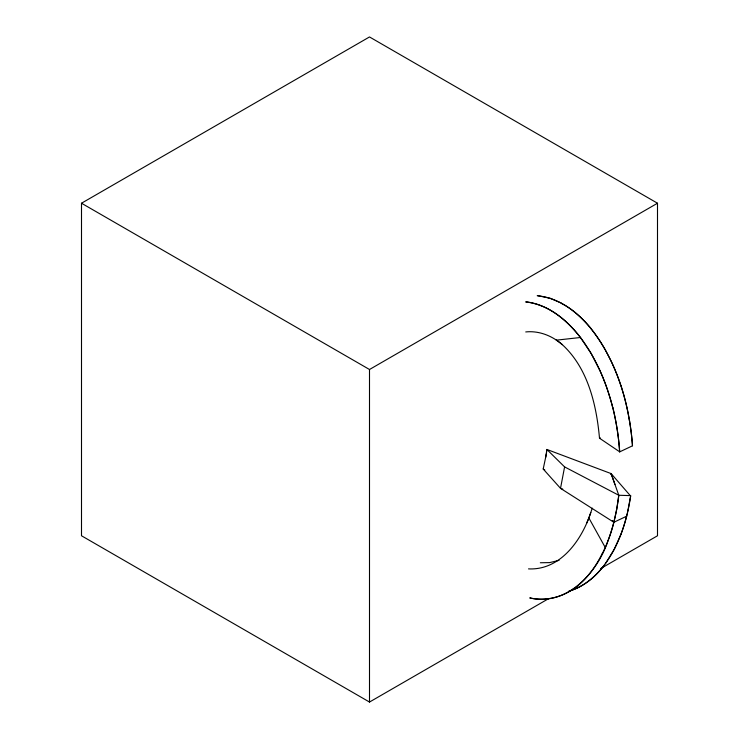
<?xml version="1.0" encoding="UTF-8"?>
<svg xmlns="http://www.w3.org/2000/svg" width="739" height="739" viewBox="0 0 739 739"><rect width="100%" height="100%" fill="white"/><g stroke="black" fill="none" stroke-linecap="round" stroke-linejoin="round"><path stroke-width="1.11" d="M546.684 450.956L546.878 449.451L611.116 473.597L618.783 495.259L616.732 509.143L613.85 522.27A314.426 156.714 64.7 0 1 605.241 547.47L602.239 553.862M546.878 449.451L564.596 466.9L560.522 488.34L613.85 522.27L626.617 516.228L627.245 513.716M630.653 496.054L611.116 473.597L610.977 474.614M546.472 452.444L546.675 450.993M546.611 451.501L546.333 453.432M546.315 453.534L546.019 455.4M630.589 496.479L630.256 498.603M546.241 454.042L545.945 455.889M630.191 499.028L629.12 505.06M545.918 456.046L545.696 457.339M545.835 456.545L543.202 469.016L560.522 488.34L562.785 489.153M628.944 505.947L628.584 507.702M628.409 508.571L626.617 516.228A313.096 156.049 64.7 0 1 620.936 534.297M627.522 512.543L630.709 495.629L618.783 495.259L564.596 466.9M592.216 508.136A278.982 139.052 64.7 0 1 590.803 512.487C581.889 539.812 560.559 570.48 528.514 568.882M620.936 534.297L614.248 549.299L605.296 563.839M529.918 597.953C566.508 606.571 597.306 572.901 607.948 540.902A313.281 156.141 64.7 0 0 613.832 522.362M604.16 565.363C595.209 577.196 583.099 587.246 568.605 591.265M573.75 588.715C561.224 597.648 545.04 601.232 529.955 597.962M548.874 598.488L369.5 702.05L81.502 535.775L81.502 203.225L369.5 36.95L657.498 203.225L657.498 535.775L600.696 568.568M81.502 203.225L369.5 369.5L657.498 203.225M562.351 344.679A63.305 31.555 64.7 0 0 556.273 340.06L556.402 340.143A63.175 31.491 64.7 0 1 562.351 344.688C588.004 368.262 596.465 404.833 599.505 438.199L600.308 437.83M599.505 438.199L619.725 451.852L632.492 445.811C629.388 404.288 617.241 362.11 591.255 328.966M570.055 590.84C593.011 583.385 608.585 562.73 618.016 541.438A314.426 156.714 64.7 0 0 626.617 516.238M559.063 560.356L549.604 562.61L540.338 562.758M556.421 340.152L580.448 337.501L591.043 353.334L599.939 370.59A108.042 53.855 64.7 0 1 607.319 389.333L607.587 390.072M525.743 331.94C536.486 330.795 547.377 334.065 556.273 340.06M537.909 295.683L550.296 298.325L561.575 303.23M537.207 295.757C560.347 297.762 579.478 313.752 593.214 331.46A83.489 41.615 64.7 0 1 595.911 335.1L598.396 338.674M525.466 301.937C548.199 304.237 566.896 320.089 580.448 337.501A83.701 41.717 64.7 0 1 585.325 344.272L588.955 349.861A87.581 43.647 64.7 0 1 593.14 357.002C609.093 386.035 617.342 418.939 619.725 451.852M526.344 301.854C548.717 304.717 567.136 320.135 580.448 337.501M543.202 469.016L544.8 470.004M612.354 520.598L613.85 522.27A292.589 145.832 64.7 0 0 618.792 495.269M598.664 339.062L599.966 341.048A86.343 43.038 64.7 0 1 604.345 348.208L605.278 349.843M605.509 350.258L611.495 361.925A108.735 54.196 64.7 0 1 620.88 385.666M588.826 517.9L605.25 547.479M614.95 484.424L611.116 473.597M607.837 390.82L610.784 400.335A135.837 67.702 64.7 0 1 612.686 407.392M629.536 420.703L630.921 429.996A197.128 98.25 64.7 0 1 632.492 445.811M369.5 369.5L369.5 702.05M612.843 407.438A175.171 87.313 64.7 0 1 619.587 451.76M602.128 553.714A296.551 147.8 64.7 0 1 573.834 588.872M590.803 512.496A284.46 141.777 64.7 0 1 586.627 523.194M561.612 303.498A91.109 45.412 64.7 0 1 591.302 328.818M620.954 385.675A138.193 68.875 64.7 0 1 629.406 420.648"/></g></svg>
